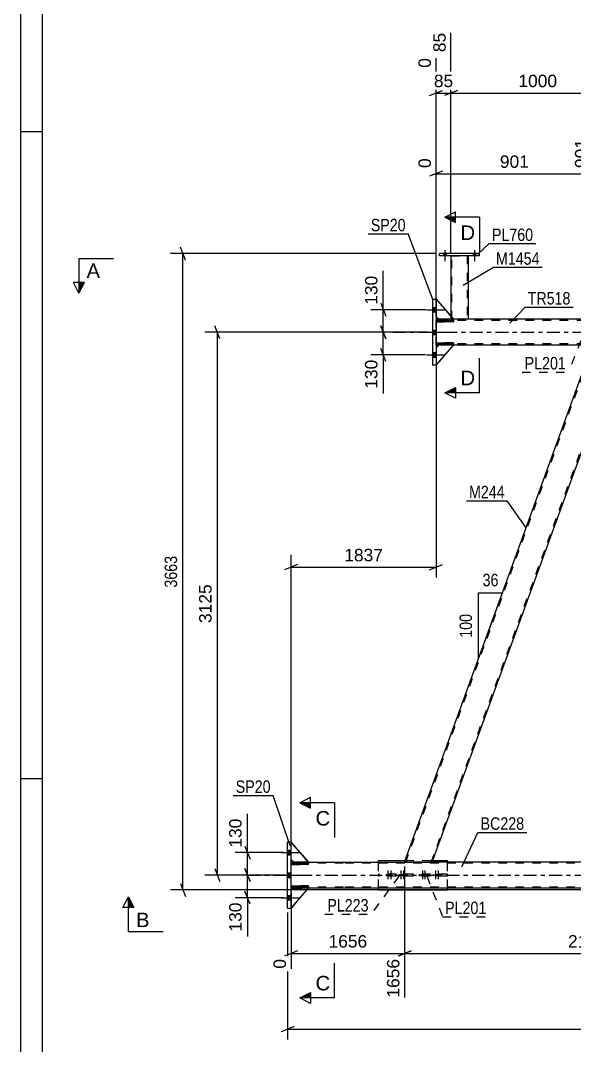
# Model space of a CAD drawing. Header units: millimetres. Extents: x -136 to 705, y -401 to 193.
# Drawn here: x -135.7 to -8.1, y -164.2 to 71.8 of the extents above; entities that cross this region are included whole.
import ezdxf

# ---------------------------------------------------------------- set-up
doc = ezdxf.new("R2010")
doc.units = ezdxf.units.MM
doc.linetypes.add('DXK_LINE_DOT2', pattern=[3.9198, 1.9599, -1.9599])
doc.linetypes.add('DXK_LINE_DOT3', pattern=[5.9187, 2.979, -0.9799, 0.9799, -0.9799])
doc.styles.add('Arial', font='ARIAL.TTF', dxfattribs={"height": 0.2})
doc.styles.add('Arial Narrow', font='ARIALN.TTF', dxfattribs={"height": 0.2})

# ---------------------------------------------------------------- blocks, each defined once
blk = doc.blocks.new('Unknown-318887035-1115')
at = {"color": 5, "linetype": 'Continuous'}
for p, q in [((-135.68, 193.19), (-135.68, -400.81)), ((-130.68, 188.19), (-130.68, -395.81)), ((-130.68, 46.19), (-135.68, 46.19)), ((-130.68, -102.81), (-135.68, -102.81))]:
    blk.add_line(p, q, dxfattribs=at)
blk = doc.blocks.new('Part-318887035-2942 - 2597')
at = {"color": 7, "linetype": 'DXK_LINE_DOT2'}
for p, q in [((-73.34, -121.4), (-73.34, -117.4)), ((-73.34, -117.4), (-69.34, -122)), ((-72.74, -122), (-73.34, -121.4)), ((-69.34, -122), (-72.74, -122))]:
    blk.add_line(p, q, dxfattribs=at)
blk = doc.blocks.new('Part-318887035-2601 - 2597')
at = {"color": 7, "linetype": 'DXK_LINE_DOT2'}
for p, q in [((-73.34, -128.6), (-72.74, -128)), ((-69.34, -128), (-73.34, -132.6)), ((-73.34, -132.6), (-73.34, -128.6)), ((-72.74, -128), (-69.34, -128))]:
    blk.add_line(p, q, dxfattribs=at)
blk = doc.blocks.new('Bolt-318887035-2683 - 2597')
at = {"linetype": 'Continuous'}
for points in [[(-38.21, 17.64), (-37.65, 17.64), (-37.65, 18.12), (-38.21, 18.12)], [(-38.21, 17.64), (-37.65, 17.64), (-37.65, 18.12), (-38.21, 18.12)], [(-31.41, 17.64), (-30.85, 17.64), (-30.85, 18.12), (-31.41, 18.12)], [(-31.41, 17.64), (-30.85, 17.64), (-30.85, 18.12), (-31.41, 18.12)]]:
    blk.add_hatch(color=1, dxfattribs=at).paths.add_polyline_path(points)
at = {"color": 1, "linetype": 'Continuous'}
for p, q in [((-37.93, 18.92), (-37.93, 16.4)), ((-37.93, 18.92), (-37.93, 16.4)), ((-31.13, 18.92), (-31.13, 16.4)), ((-31.13, 18.92), (-31.13, 16.4)), ((-38.21, 18.12), (-38.21, 17.64)), ((-38.21, 18.12), (-38.21, 17.64)), ((-37.65, 18.12), (-37.65, 17.64)), ((-37.65, 18.12), (-37.65, 17.64)), ((-31.41, 18.12), (-31.41, 17.64)), ((-31.41, 18.12), (-31.41, 17.64)), ((-30.85, 18.12), (-30.85, 17.64)), ((-30.85, 18.12), (-30.85, 17.64))]:
    blk.add_line(p, q, dxfattribs=at)
blk = doc.blocks.new('Part-318887035-2667 - 2597')
at = {"color": 2, "linetype": 'Continuous'}
for p, q in [((-40.74, 7.6), (-39.94, 7.6)), ((-40.74, 7.6), (-40.74, -7.6)), ((-39.94, 7.6), (-39.94, -7.6)), ((-39.94, -7.6), (-40.74, -7.6))]:
    blk.add_line(p, q, dxfattribs=at)
blk = doc.blocks.new('Part-318887035-2771 - 2597')
at = {"color": 2, "linetype": 'Continuous'}
for p, q in [((-39.94, 2.76), (-35.94, 2.76)), ((-39.94, 2.44), (-39.94, 2.76)), ((-35.94, 2.44), (-39.94, 2.44)), ((-35.94, 2.76), (-35.94, 2.44))]:
    blk.add_line(p, q, dxfattribs=at)
at = {"color": 7, "linetype": 'DXK_LINE_DOT2'}
blk.add_line((-39.34, 2.44), (-39.34, 2.76), dxfattribs=at)
blk = doc.blocks.new('Part-318887035-2772 - 2597')
at = {"color": 2, "linetype": 'Continuous'}
for p, q in [((-39.94, -2.76), (-39.94, -2.44)), ((-39.94, -2.44), (-35.94, -2.44)), ((-35.94, -2.76), (-39.94, -2.76)), ((-35.94, -2.44), (-35.94, -2.76))]:
    blk.add_line(p, q, dxfattribs=at)
at = {"color": 7, "linetype": 'DXK_LINE_DOT2'}
blk.add_line((-39.34, -2.76), (-39.34, -2.44), dxfattribs=at)
blk = doc.blocks.new('Part-318887035-2773 - 2597')
at = {"color": 7, "linetype": 'DXK_LINE_DOT2'}
for p, q in [((-35.94, 2.76), (-39.94, 2.76)), ((-39.94, 2.76), (-39.94, 2.44)), ((-39.94, 2.44), (-35.94, 2.44)), ((-39.34, 2.44), (-39.34, 2.76)), ((-35.94, 2.44), (-35.94, 2.76))]:
    blk.add_line(p, q, dxfattribs=at)
blk = doc.blocks.new('Part-318887035-2776 - 2597')
at = {"color": 2, "linetype": 'Continuous'}
for p, q in [((-72.74, -128), (-73.34, -128.6)), ((-73.34, -132.6), (-69.34, -128)), ((-69.34, -128), (-72.74, -128))]:
    blk.add_line(p, q, dxfattribs=at)
at = {"color": 7, "linetype": 'DXK_LINE_DOT2'}
blk.add_line((-73.34, -132.6), (-73.34, -128.6), dxfattribs=at)
blk = doc.blocks.new('Part-318887035-2778 - 2597')
at = {"color": 2, "linetype": 'Continuous'}
for p, q in [((-69.34, -122), (-73.34, -117.4)), ((-72.74, -122), (-73.34, -121.4)), ((-69.34, -122), (-72.74, -122))]:
    blk.add_line(p, q, dxfattribs=at)
at = {"color": 7, "linetype": 'DXK_LINE_DOT2'}
blk.add_line((-73.34, -121.4), (-73.34, -117.4), dxfattribs=at)
blk = doc.blocks.new('Part-318887035-2908 - 2597')
at = {"color": 7, "linetype": 'DXK_LINE_DOT2'}
for p, q in [((-35.94, -2.44), (-39.94, -2.44)), ((-39.94, -2.44), (-39.94, -2.76)), ((-39.94, -2.76), (-35.94, -2.76)), ((-39.34, -2.76), (-39.34, -2.44)), ((-35.94, -2.76), (-35.94, -2.44))]:
    blk.add_line(p, q, dxfattribs=at)
blk = doc.blocks.new('Bolt-318887035-2780 - 2597')
at = {"linetype": 'Continuous'}
for points in [[(-73.34, -120.32), (-73.34, -119.28), (-74.14, -119.28), (-74.14, -120.32)], [(-73.34, -120.32), (-73.34, -119.28), (-74.14, -119.28), (-74.14, -120.32)], [(-73.34, -120.32), (-73.34, -119.28), (-74.14, -119.28), (-74.14, -120.32)], [(-73.34, -125.52), (-73.34, -124.48), (-74.14, -124.48), (-74.14, -125.52)], [(-73.34, -125.52), (-73.34, -124.48), (-74.14, -124.48), (-74.14, -125.52)], [(-73.34, -130.72), (-73.34, -129.68), (-74.14, -129.68), (-74.14, -130.72)], [(-73.34, -130.72), (-73.34, -129.68), (-74.14, -129.68), (-74.14, -130.72)], [(-73.34, -130.72), (-73.34, -129.68), (-74.14, -129.68), (-74.14, -130.72)]]:
    blk.add_hatch(color=1, dxfattribs=at).paths.add_polyline_path(points)
at = {"color": 1, "linetype": 'Continuous'}
for p, q in [((-75.54, -119.8), (-71.34, -119.8)), ((-75.54, -119.8), (-71.34, -119.8)), ((-75.54, -119.8), (-71.34, -119.8)), ((-74.14, -119.28), (-73.34, -119.28)), ((-74.14, -119.28), (-73.34, -119.28)), ((-74.14, -119.28), (-73.34, -119.28)), ((-74.14, -120.32), (-73.34, -120.32)), ((-74.14, -120.32), (-73.34, -120.32)), ((-74.14, -120.32), (-73.34, -120.32)), ((-75.54, -125), (-71.34, -125)), ((-75.54, -125), (-71.34, -125)), ((-74.14, -124.48), (-73.34, -124.48)), ((-74.14, -124.48), (-73.34, -124.48)), ((-74.14, -125.52), (-73.34, -125.52)), ((-74.14, -125.52), (-73.34, -125.52)), ((-74.14, -129.68), (-73.34, -129.68)), ((-74.14, -129.68), (-73.34, -129.68)), ((-74.14, -129.68), (-73.34, -129.68)), ((-75.54, -130.2), (-71.34, -130.2)), ((-75.54, -130.2), (-71.34, -130.2)), ((-75.54, -130.2), (-71.34, -130.2)), ((-74.14, -130.72), (-73.34, -130.72)), ((-74.14, -130.72), (-73.34, -130.72)), ((-74.14, -130.72), (-73.34, -130.72))]:
    blk.add_line(p, q, dxfattribs=at)
blk = doc.blocks.new('Part-318887035-2848 - 2597')
at = {"color": 7, "linetype": 'DXK_LINE_DOT2'}
for p, q in [((-69.34, -122.24), (-73.34, -122.24)), ((-73.34, -122.24), (-73.34, -122.56)), ((-73.34, -122.56), (-69.34, -122.56)), ((-72.74, -122.56), (-72.74, -122.24)), ((-69.34, -122.56), (-69.34, -122.24))]:
    blk.add_line(p, q, dxfattribs=at)
blk = doc.blocks.new('Part-318887035-2849 - 2597')
at = {"color": 7, "linetype": 'DXK_LINE_DOT2'}
for p, q in [((-69.34, -127.44), (-73.34, -127.44)), ((-73.34, -127.44), (-73.34, -127.76)), ((-72.74, -127.76), (-72.74, -127.44)), ((-69.34, -127.76), (-69.34, -127.44)), ((-73.34, -127.76), (-69.34, -127.76))]:
    blk.add_line(p, q, dxfattribs=at)
blk = doc.blocks.new('Part-318887035-2850 - 2597')
at = {"color": 2, "linetype": 'Continuous'}
for p, q in [((-73.34, -122.56), (-73.34, -122.24)), ((-73.34, -122.24), (-69.34, -122.24)), ((-69.34, -122.56), (-73.34, -122.56)), ((-69.34, -122.48), (-69.34, -122.24)), ((-69.34, -122.56), (-69.34, -122.48))]:
    blk.add_line(p, q, dxfattribs=at)
at = {"color": 7, "linetype": 'DXK_LINE_DOT2'}
for p, q in [((-72.74, -122.56), (-72.74, -122.24)), ((-69.34, -122.48), (-69.34, -122.48))]:
    blk.add_line(p, q, dxfattribs=at)
blk = doc.blocks.new('Part-318887035-2851 - 2597')
at = {"color": 2, "linetype": 'Continuous'}
for p, q in [((-73.34, -127.76), (-73.34, -127.44)), ((-73.34, -127.44), (-69.34, -127.44)), ((-69.34, -127.52), (-69.34, -127.44)), ((-69.34, -127.76), (-73.34, -127.76)), ((-69.34, -127.76), (-69.34, -127.52))]:
    blk.add_line(p, q, dxfattribs=at)
at = {"color": 7, "linetype": 'DXK_LINE_DOT2'}
for p, q in [((-72.74, -127.76), (-72.74, -127.44)), ((-69.34, -127.52), (-69.34, -127.52))]:
    blk.add_line(p, q, dxfattribs=at)
blk = doc.blocks.new('Part-318887035-3216 - 2597')
at = {"color": 2, "linetype": 'Continuous'}
for p, q in [((-73.34, -122), (-72.74, -122)), ((-69.34, -122), (-61.34, -122)), ((-61.24, -122), (-47.2, -122)), ((37.93, -122), (-40.82, -122)), ((-73.34, -128), (-72.74, -128)), ((-61.34, -128), (-69.34, -128)), ((615.21, -128), (-61.24, -128))]:
    blk.add_line(p, q, dxfattribs=at)
at = {"color": 7, "linetype": 'DXK_LINE_DOT2'}
for p, q in [((-73.34, -128), (-73.34, -122)), ((-61.34, -122.24), (-73.34, -122.24)), ((-72.74, -122), (-69.34, -122)), ((619.21, -122.24), (-61.24, -122.24)), ((619.21, -122), (-47.2, -122)), ((-47.2, -122), (-40.82, -122)), ((-61.34, -127.76), (-73.34, -127.76)), ((-69.34, -128), (-72.74, -128)), ((619.21, -127.76), (-61.24, -127.76))]:
    blk.add_line(p, q, dxfattribs=at)
at = {"color": 7, "linetype": 'DXK_LINE_DOT3'}
for p, q in [((-83.34, -125), (-61.34, -125)), ((-61.24, -125), (629.21, -125))]:
    blk.add_line(p, q, dxfattribs=at)
blk = doc.blocks.new('Part-318887035-3002 - 2597')
at = {"color": 2, "linetype": 'Continuous'}
for p, q in [((-39.13, 17.64), (-39.13, 18.12)), ((-29.93, 18.12), (-39.13, 18.12)), ((-29.93, 17.64), (-39.13, 17.64)), ((-29.93, 17.64), (-29.93, 18.12))]:
    blk.add_line(p, q, dxfattribs=at)
blk = doc.blocks.new('Part-318887035-3007 - 2597')
at = {"color": 2, "linetype": 'Continuous'}
for p, q in [((-39.34, 3), (-39.94, 3)), ((629.41, 3), (-35.94, 3)), ((-39.34, -3), (-39.94, -3)), ((-3.89, -3), (-35.94, -3))]:
    blk.add_line(p, q, dxfattribs=at)
at = {"color": 7, "linetype": 'DXK_LINE_DOT2'}
for p, q in [((-39.94, -3), (-39.94, 3)), ((629.41, 2.68), (-39.94, 2.68)), ((-35.94, 3), (-39.34, 3)), ((629.41, -2.68), (-39.94, -2.68)), ((-35.94, -3), (-39.34, -3))]:
    blk.add_line(p, q, dxfattribs=at)
at = {"color": 7, "linetype": 'DXK_LINE_DOT3'}
blk.add_line((-49.94, 0), (629.41, 0), dxfattribs=at)
blk = doc.blocks.new('Bolt-318887035-3018 - 2597')
at = {"color": 1, "linetype": 'DXK_LINE_DOT2'}
for p, q in [((-51.41, -124.76), (-51.41, -125.24)), ((-51.05, -123.96), (-51.05, -126.96)), ((-50.76, -124.76), (-50.76, -125.24)), ((-50.69, -124.76), (-50.69, -125.24)), ((-50.4, -123.96), (-50.4, -126.96)), ((-50.04, -124.76), (-50.04, -125.24)), ((-48.43, -124.76), (-48.43, -125.24)), ((-48.07, -123.96), (-48.07, -126.96)), ((-47.78, -124.76), (-47.78, -125.24)), ((-47.71, -124.76), (-47.71, -125.24)), ((-47.42, -123.96), (-47.42, -126.96)), ((-47.06, -124.76), (-47.06, -125.24))]:
    blk.add_line(p, q, dxfattribs=at)
blk = doc.blocks.new('Bolt-318887035-3019 - 2597')
at = {"color": 1, "linetype": 'DXK_LINE_DOT2'}
for p, q in [((-43.47, -124.76), (-43.47, -125.24)), ((-43.11, -123.96), (-43.11, -126.96)), ((-42.86, -124.76), (-42.86, -125.24)), ((-42.75, -124.76), (-42.75, -125.24)), ((-42.5, -123.96), (-42.5, -126.96)), ((-42.14, -124.76), (-42.14, -125.24)), ((-40.45, -124.76), (-40.45, -125.24)), ((-40.09, -123.96), (-40.09, -126.96)), ((-39.85, -124.76), (-39.85, -125.24)), ((-39.73, -124.76), (-39.73, -125.24)), ((-39.49, -123.96), (-39.49, -126.96)), ((-39.13, -124.76), (-39.13, -125.24))]:
    blk.add_line(p, q, dxfattribs=at)
blk = doc.blocks.new('Part-318887035-3050 - 2597')
at = {"color": 2, "linetype": 'Continuous'}
for p, q in [((-36.53, 17.64), (-36.53, 3.67)), ((-32.53, 17.64), (-32.53, 3))]:
    blk.add_line(p, q, dxfattribs=at)
at = {"color": 7, "linetype": 'DXK_LINE_DOT2'}
for p, q in [((-36.53, 17.64), (-32.53, 17.64)), ((-36.29, 3), (-36.29, 17.64)), ((-32.77, 17.64), (-32.77, 3)), ((-36.53, 3.67), (-36.53, 3)), ((-32.53, 3), (-36.53, 3))]:
    blk.add_line(p, q, dxfattribs=at)
blk = doc.blocks.new('Part-318887035-3085 - 2597')
at = {"color": 2, "linetype": 'Continuous'}
for p, q in [((-47.2, -122), (-3.89, -3)), ((-40.82, -122), (2.49, -3)), ((-3.89, -3), (2.49, -3)), ((-46.69, -122), (-47.2, -122)), ((-46.69, -122), (-40.82, -122))]:
    blk.add_line(p, q, dxfattribs=at)
at = {"color": 7, "linetype": 'DXK_LINE_DOT2'}
for p, q in [((-46.95, -122), (-3.64, -3)), ((-41.07, -122), (2.24, -3)), ((-47.2, -122), (-47.17, -122)), ((-47.17, -122), (-47.05, -122))]:
    blk.add_line(p, q, dxfattribs=at)
blk = doc.blocks.new('Part-318887035-3100 - 2597')
at = {"color": 2, "linetype": 'Continuous'}
for p, q in [((-74.14, -132.6), (-74.14, -117.4)), ((-73.34, -117.4), (-74.14, -117.4)), ((-73.34, -132.6), (-73.34, -117.4)), ((-74.14, -132.6), (-73.34, -132.6))]:
    blk.add_line(p, q, dxfattribs=at)
blk = doc.blocks.new('Part-318887035-3101 - 2597')
at = {"color": 7, "linetype": 'DXK_LINE_DOT2'}
for p, q in [((-39.94, 3.6), (-39.94, 7.6)), ((-39.94, 7.6), (-35.94, 3)), ((-39.34, 3), (-39.94, 3.6)), ((-35.94, 3), (-39.34, 3))]:
    blk.add_line(p, q, dxfattribs=at)
blk = doc.blocks.new('Part-318887035-3120 - 2597')
at = {"color": 2, "linetype": 'Continuous'}
for p, q in [((-39.94, 7.6), (-35.94, 3)), ((-39.34, 3), (-39.94, 3.6)), ((-35.94, 3), (-39.34, 3))]:
    blk.add_line(p, q, dxfattribs=at)
at = {"color": 7, "linetype": 'DXK_LINE_DOT2'}
blk.add_line((-39.94, 3.6), (-39.94, 7.6), dxfattribs=at)
blk = doc.blocks.new('Part-318887035-3121 - 2597')
at = {"color": 7, "linetype": 'DXK_LINE_DOT2'}
for p, q in [((-39.34, -3), (-39.94, -3.6)), ((-39.94, -7.6), (-35.94, -3)), ((-39.94, -3.6), (-39.94, -7.6)), ((-35.94, -3), (-39.34, -3))]:
    blk.add_line(p, q, dxfattribs=at)
blk = doc.blocks.new('Part-318887035-3122 - 2597')
at = {"color": 2, "linetype": 'Continuous'}
for p, q in [((-39.34, -3), (-39.94, -3.6)), ((-39.94, -7.6), (-35.94, -3)), ((-35.94, -3), (-39.34, -3))]:
    blk.add_line(p, q, dxfattribs=at)
at = {"color": 7, "linetype": 'DXK_LINE_DOT2'}
blk.add_line((-39.94, -3.6), (-39.94, -7.6), dxfattribs=at)
blk = doc.blocks.new('Part-318887035-3176 - 2597')
at = {"color": 7, "linetype": 'DXK_LINE_DOT2'}
for p, q in [((-37.32, -124.76), (-53.24, -124.76)), ((-53.24, -124.76), (-53.24, -125.24)), ((-46.78, -124.76), (-46.78, -125.24)), ((-43.73, -125.24), (-43.73, -124.76)), ((-37.32, -124.76), (-37.32, -125.24)), ((-37.32, -125.24), (-53.24, -125.24))]:
    blk.add_line(p, q, dxfattribs=at)
blk = doc.blocks.new('Part-318887035-3181 - 2597')
at = {"color": 2, "linetype": 'Continuous'}
for p, q in [((-53.24, -121.6), (-47.06, -121.6)), ((-53.24, -122), (-53.24, -121.6)), ((-40.67, -121.6), (-37.32, -121.6)), ((-37.32, -122), (-37.32, -121.6)), ((-53.24, -128.4), (-53.24, -128)), ((-53.24, -128.4), (-37.32, -128.4)), ((-37.32, -128.4), (-37.32, -128))]:
    blk.add_line(p, q, dxfattribs=at)
at = {"color": 7, "linetype": 'DXK_LINE_DOT2'}
for p, q in [((-53.24, -128), (-53.24, -122)), ((-47.06, -121.6), (-40.67, -121.6)), ((-37.32, -128), (-37.32, -122))]:
    blk.add_line(p, q, dxfattribs=at)
blk = doc.blocks.new('Bolt-318887035-3217 - 2597')
at = {"linetype": 'Continuous'}
for points in [[(-39.94, 4.68), (-39.94, 5.72), (-40.74, 5.72), (-40.74, 4.68)], [(-39.94, 4.68), (-39.94, 5.72), (-40.74, 5.72), (-40.74, 4.68)], [(-39.94, 4.68), (-39.94, 5.72), (-40.74, 5.72), (-40.74, 4.68)], [(-39.94, -0.52), (-39.94, 0.52), (-40.74, 0.52), (-40.74, -0.52)], [(-39.94, -0.52), (-39.94, 0.52), (-40.74, 0.52), (-40.74, -0.52)], [(-39.94, -5.72), (-39.94, -4.68), (-40.74, -4.68), (-40.74, -5.72)], [(-39.94, -5.72), (-39.94, -4.68), (-40.74, -4.68), (-40.74, -5.72)], [(-39.94, -5.72), (-39.94, -4.68), (-40.74, -4.68), (-40.74, -5.72)]]:
    blk.add_hatch(color=1, dxfattribs=at).paths.add_polyline_path(points)
at = {"color": 1, "linetype": 'Continuous'}
for p, q in [((-42.14, 5.2), (-37.94, 5.2)), ((-42.14, 5.2), (-37.94, 5.2)), ((-42.14, 5.2), (-37.94, 5.2)), ((-40.74, 5.72), (-39.94, 5.72)), ((-40.74, 5.72), (-39.94, 5.72)), ((-40.74, 5.72), (-39.94, 5.72)), ((-40.74, 4.68), (-39.94, 4.68)), ((-40.74, 4.68), (-39.94, 4.68)), ((-40.74, 4.68), (-39.94, 4.68)), ((-42.14, 0), (-37.94, 0)), ((-42.14, 0), (-37.94, 0)), ((-40.74, 0.52), (-39.94, 0.52)), ((-40.74, 0.52), (-39.94, 0.52)), ((-40.74, -0.52), (-39.94, -0.52)), ((-40.74, -0.52), (-39.94, -0.52)), ((-40.74, -4.68), (-39.94, -4.68)), ((-40.74, -4.68), (-39.94, -4.68)), ((-40.74, -4.68), (-39.94, -4.68)), ((-42.14, -5.2), (-37.94, -5.2)), ((-42.14, -5.2), (-37.94, -5.2)), ((-42.14, -5.2), (-37.94, -5.2)), ((-40.74, -5.72), (-39.94, -5.72)), ((-40.74, -5.72), (-39.94, -5.72)), ((-40.74, -5.72), (-39.94, -5.72))]:
    blk.add_line(p, q, dxfattribs=at)
blk = doc.blocks.new('StraightDimension-318887035-3860 - 2597')
at = {"color": 7, "linetype": 'Continuous'}
for p, q in [((-97.66, 16.62), (-98.86, 19.62)), ((-40.13, 18.12), (-101.11, 18.12)), ((-98.26, -128.4), (-98.26, 18.12)), ((-98.86, -126.9), (-97.66, -129.9)), ((27.72, -128.4), (-101.11, -128.4))]:
    blk.add_line(p, q, dxfattribs=at)
at = {"color": 0}
blk.add_wipeout([(-99.01, -50.88), (-103.21, -50.88), (-103.21, -59.4), (-99.01, -59.4)], dxfattribs=at)
at = {"color": 3, "style": 'Arial Narrow'}
blk.add_text('3663', height=2.863, rotation=90.0002, dxfattribs=at).set_placement((-99.61, -58.8))
blk = doc.blocks.new('StraightDimension-318887035-3455 - 2597')
at = {"color": 7, "linetype": 'Continuous'}
for p, q in [((-3.89, -2), (-3.89, 44.49)), ((-39.94, 3.99), (-39.94, 40.05)), ((-38.44, 37.12), (-41.44, 35.92)), ((-39.94, 36.52), (-3.89, 36.52)), ((-5.39, 35.92), (-2.39, 37.12))]:
    blk.add_line(p, q, dxfattribs=at)
at = {"color": 0, "linetype": 'Continuous'}
for points in [[(-4.49, 45.09), (-8.69, 45.09), (-8.69, 37.22), (-4.49, 37.22)], [(-40.54, 40.65), (-44.74, 40.65), (-44.74, 37.22), (-40.54, 37.22)]]:
    blk.add_wipeout(points, dxfattribs=at)
at = {"color": 0}
blk.add_wipeout([(-17.98, 37.27), (-17.98, 41.47), (-25.85, 41.47), (-25.85, 37.27)], dxfattribs=at)
at = {"color": 3, "linetype": 'Continuous', "style": 'Arial'}
for s, height, p in [('901', 2.865, (-5.09, 37.82)), ('0', 2.87, (-41.14, 37.82))]:
    blk.add_text(s, height=height, rotation=90.0002, dxfattribs=at).set_placement(p)
at = {"color": 3, "style": 'Arial'}
blk.add_text('901', height=2.865, dxfattribs=at).set_placement((-25.25, 37.87))
blk = doc.blocks.new('StraightDimension-318887035-3827 - 2597')
at = {"color": 7, "linetype": 'Continuous'}
for p, q in [((-74.14, -133.6), (-74.14, -162.89)), ((-72.64, -159.89), (-75.64, -161.09)), ((-74.14, -160.49), (662.14, -160.49))]:
    blk.add_line(p, q, dxfattribs=at)
blk = doc.blocks.new('StraightDimension-318887035-3316 - 2597')
at = {"color": 7, "linetype": 'Continuous'}
for p, q in [((-42.34, 5.2), (-54.96, 5.2)), ((-52.71, 6.7), (-51.51, 3.7)), ((-52.11, 0), (-52.11, 5.2)), ((-51.51, -1.5), (-52.71, 1.5)), ((-41.74, 0), (-54.96, 0))]:
    blk.add_line(p, q, dxfattribs=at)
at = {"color": 0}
blk.add_wipeout([(-52.86, 13.6), (-57.06, 13.6), (-57.06, 5.72), (-52.86, 5.72)], dxfattribs=at)
at = {"color": 7, "linetype": 'Continuous'}
blk.add_line((-52.11, 5.2), (-52.11, 14.12), dxfattribs=at)
blk.add_line((-52.11, 5.2), (-52.11, 14.12), dxfattribs=at)
at = {"color": 3, "style": 'Arial'}
blk.add_text('130', height=2.865, rotation=90.0002, dxfattribs=at).set_placement((-53.46, 6.33))
blk = doc.blocks.new('StraightDimension-318887035-4073 - 2597')
at = {"color": 7, "linetype": 'Continuous'}
for p, q in [((-36.53, 18.24), (-36.53, 68.95)), ((3.47, 17.62), (3.47, 65.3)), ((-35.03, 55.7), (-38.03, 54.5)), ((-36.53, 55.1), (3.47, 55.1)), ((1.97, 54.5), (4.97, 55.7))]:
    blk.add_line(p, q, dxfattribs=at)
at = {"color": 0, "linetype": 'Continuous'}
blk.add_wipeout([(2.87, 65.9), (-1.33, 65.9), (-1.33, 55.8), (2.87, 55.8)], dxfattribs=at)
at = {"color": 0}
blk.add_wipeout([(-11.48, 55.85), (-11.48, 60.05), (-21.58, 60.05), (-21.58, 55.85)], dxfattribs=at)
at = {"color": 3, "linetype": 'Continuous', "style": 'Arial'}
blk.add_text('1085', height=2.865, rotation=90.0002, dxfattribs=at).set_placement((2.27, 56.4))
at = {"color": 3, "style": 'Arial'}
blk.add_text('1000', height=2.865, dxfattribs=at).set_placement((-20.98, 56.45))
blk = doc.blocks.new('StraightDimension-318887035-4104 - 2597')
at = {"color": 7, "linetype": 'Continuous'}
for p, q in [((-47.2, -123), (-47.2, -153.22)), ((36.98, -123), (36.98, -153.22)), ((-45.7, -142.43), (-48.7, -143.63)), ((-47.2, -143.03), (36.98, -143.03)), ((35.48, -143.63), (38.48, -142.43))]:
    blk.add_line(p, q, dxfattribs=at)
at = {"color": 0}
blk.add_wipeout([(-0.06, -142.28), (-0.06, -138.08), (-10.16, -138.08), (-10.16, -142.28)], dxfattribs=at)
at = {"color": 0, "linetype": 'Continuous'}
blk.add_wipeout([(36.38, -143.73), (32.18, -143.73), (32.18, -153.82), (36.38, -153.82)], dxfattribs=at)
at = {"color": 3, "style": 'Arial'}
blk.add_text('2105', height=2.865, dxfattribs=at).set_placement((-9.56, -141.68))
at = {"color": 3, "linetype": 'Continuous', "style": 'Arial'}
blk.add_text('3761', height=2.865, rotation=90.0002, dxfattribs=at).set_placement((35.78, -153.22))
blk = doc.blocks.new('StraightDimension-318887035-4429 - 2597')
at = {"color": 7, "linetype": 'Continuous'}
for p, q in [((-74.74, -125), (-86.25, -125)), ((-84, -123.5), (-82.8, -126.5)), ((-83.4, -130.2), (-83.4, -125)), ((-82.8, -131.7), (-84, -128.7)), ((-75.14, -130.2), (-86.25, -130.2))]:
    blk.add_line(p, q, dxfattribs=at)
at = {"color": 0}
blk.add_wipeout([(-84.15, -130.73), (-88.35, -130.73), (-88.35, -138.6), (-84.15, -138.6)], dxfattribs=at)
at = {"color": 7, "linetype": 'Continuous'}
blk.add_line((-83.4, -130.2), (-83.4, -139.12), dxfattribs=at)
blk.add_line((-83.4, -130.2), (-83.4, -139.12), dxfattribs=at)
at = {"color": 3, "style": 'Arial'}
blk.add_text('130', height=2.865, rotation=90.0002, dxfattribs=at).set_placement((-84.75, -138))
blk = doc.blocks.new('StraightDimension-318887035-4094 - 2597')
at = {"color": 7, "linetype": 'Continuous'}
for p, q in [((-47.2, -123), (-47.2, -153.22)), ((-73.34, -129), (-73.34, -146.55)), ((-71.84, -142.43), (-74.84, -143.63)), ((-73.34, -143.03), (-47.2, -143.03)), ((-48.7, -143.63), (-45.7, -142.43))]:
    blk.add_line(p, q, dxfattribs=at)
at = {"color": 0}
blk.add_wipeout([(-55.22, -142.28), (-55.22, -138.08), (-65.32, -138.08), (-65.32, -142.28)], dxfattribs=at)
at = {"color": 0, "linetype": 'Continuous'}
for points in [[(-73.94, -143.73), (-78.14, -143.73), (-78.14, -147.15), (-73.94, -147.15)], [(-47.8, -143.73), (-52, -143.73), (-52, -153.82), (-47.8, -153.82)]]:
    blk.add_wipeout(points, dxfattribs=at)
at = {"color": 3, "style": 'Arial'}
blk.add_text('1656', height=2.865, dxfattribs=at).set_placement((-64.72, -141.68))
at = {"color": 3, "linetype": 'Continuous', "style": 'Arial'}
for s, height, p in [('0', 2.87, (-74.54, -146.55)), ('1656', 2.865, (-48.4, -153.22))]:
    blk.add_text(s, height=height, rotation=90.0002, dxfattribs=at).set_placement(p)
blk = doc.blocks.new('StraightDimension-318887035-3308 - 2597')
at = {"color": 7, "linetype": 'Continuous'}
for p, q in [((-52.71, 1.5), (-51.51, -1.5)), ((-41.74, 0), (-54.96, 0)), ((-52.11, -5.2), (-52.11, 0)), ((-51.51, -6.7), (-52.71, -3.7)), ((-42.36, -5.2), (-54.96, -5.2))]:
    blk.add_line(p, q, dxfattribs=at)
at = {"color": 0}
blk.add_wipeout([(-52.86, -5.73), (-57.06, -5.73), (-57.06, -13.6), (-52.86, -13.6)], dxfattribs=at)
at = {"color": 7, "linetype": 'Continuous'}
blk.add_line((-52.11, -5.2), (-52.11, -14.12), dxfattribs=at)
blk.add_line((-52.11, -5.2), (-52.11, -14.12), dxfattribs=at)
at = {"color": 3, "style": 'Arial'}
blk.add_text('130', height=2.865, rotation=90.0002, dxfattribs=at).set_placement((-53.46, -13))
blk = doc.blocks.new('StraightDimension-318887035-3325 - 2597')
at = {"color": 7, "linetype": 'Continuous'}
for p, q in [((-39.94, -4), (-39.94, -56.49)), ((-73.34, -121), (-73.34, -51.24)), ((-71.84, -53.49), (-74.84, -54.69)), ((-73.34, -54.09), (-39.94, -54.09)), ((-41.44, -54.69), (-38.44, -53.49))]:
    blk.add_line(p, q, dxfattribs=at)
at = {"color": 0}
blk.add_wipeout([(-51.59, -53.34), (-51.59, -49.14), (-61.69, -49.14), (-61.69, -53.34)], dxfattribs=at)
at = {"color": 3, "style": 'Arial'}
blk.add_text('1837', height=2.865, dxfattribs=at).set_placement((-61.09, -52.74))
blk = doc.blocks.new('StraightDimension-318887035-3881 - 2597')
at = {"color": 7, "linetype": 'Continuous'}
for p, q in [((-89.73, -1.5), (-90.93, 1.5)), ((-41.74, 0), (-93.18, 0)), ((-90.33, -125), (-90.33, 0)), ((-75.14, -125), (-93.18, -125)), ((-90.93, -123.5), (-89.73, -126.5))]:
    blk.add_line(p, q, dxfattribs=at)
at = {"color": 0}
blk.add_wipeout([(-91.08, -57.45), (-95.28, -57.45), (-95.28, -67.55), (-91.08, -67.55)], dxfattribs=at)
at = {"color": 3, "style": 'Arial'}
blk.add_text('3125', height=2.865, rotation=90.0002, dxfattribs=at).set_placement((-91.68, -66.95))
blk = doc.blocks.new('StraightDimension-318887035-4083 - 2597')
at = {"color": 7, "linetype": 'Continuous'}
for p, q in [((-36.53, 18.24), (-36.53, 68.95)), ((-39.94, 4), (-39.94, 63.13)), ((-41.44, 54.5), (-38.44, 55.7)), ((-39.94, 55.1), (-36.53, 55.1)), ((-35.03, 55.7), (-38.03, 54.5))]:
    blk.add_line(p, q, dxfattribs=at)
at = {"color": 0, "linetype": 'Continuous'}
blk.add_wipeout([(-37.13, 69.55), (-41.33, 69.55), (-41.33, 63.9), (-37.13, 63.9)], dxfattribs=at)
at = {"color": 0}
blk.add_wipeout([(-35.41, 55.85), (-35.41, 60.05), (-41.06, 60.05), (-41.06, 55.85)], dxfattribs=at)
at = {"color": 0, "linetype": 'Continuous'}
blk.add_wipeout([(-40.54, 63.73), (-44.74, 63.73), (-44.74, 60.3), (-40.54, 60.3)], dxfattribs=at)
at = {"color": 3, "linetype": 'Continuous', "style": 'Arial'}
for s, height, p in [('85', 2.865, (-37.73, 64.5)), ('0', 2.87, (-41.14, 60.9))]:
    blk.add_text(s, height=height, rotation=90.0002, dxfattribs=at).set_placement(p)
at = {"color": 3, "style": 'Arial'}
blk.add_text('85', height=2.865, dxfattribs=at).set_placement((-40.46, 56.45))
blk = doc.blocks.new('AngleDimension-318887035-8903 - 2597')
at = {"color": 7, "linetype": 'Continuous'}
for p, q in [((-30.18, -59.99), (-24.63, -59.99)), ((-30.18, -75.21), (-24.63, -59.99)), ((-30.18, -75.21), (-30.18, -59.99)), ((-28.51, -70.63), (-24.63, -59.99))]:
    blk.add_line(p, q, dxfattribs=at)
at = {"color": 0}
for points in [[(-24.98, -59.09), (-24.98, -54.89), (-29.83, -54.89), (-29.83, -59.09)], [(-31.08, -64.26), (-35.28, -64.26), (-35.28, -70.94), (-31.08, -70.94)]]:
    blk.add_wipeout(points, dxfattribs=at)
at = {"color": 3, "style": 'Arial Narrow'}
blk.add_text('36', height=2.863, dxfattribs=at).set_placement((-29.23, -58.49))
blk.add_text('100', height=2.863, rotation=90.0002, dxfattribs=at).set_placement((-31.68, -70.34))
blk = doc.blocks.new('StraightDimension-318887035-4439 - 2597')
at = {"color": 7, "linetype": 'Continuous'}
for p, q in [((-75.14, -119.8), (-86.25, -119.8)), ((-84, -118.3), (-82.8, -121.3)), ((-83.4, -125), (-83.4, -119.8)), ((-74.74, -125), (-86.25, -125)), ((-82.8, -126.5), (-84, -123.5))]:
    blk.add_line(p, q, dxfattribs=at)
at = {"color": 0}
blk.add_wipeout([(-84.15, -111.4), (-88.35, -111.4), (-88.35, -119.28), (-84.15, -119.28)], dxfattribs=at)
at = {"color": 7, "linetype": 'Continuous'}
blk.add_line((-83.4, -119.8), (-83.4, -110.88), dxfattribs=at)
blk.add_line((-83.4, -119.8), (-83.4, -110.88), dxfattribs=at)
at = {"color": 3, "style": 'Arial'}
blk.add_text('130', height=2.865, rotation=90.0002, dxfattribs=at).set_placement((-84.75, -118.68))
blk = doc.blocks.new('Mark-318887035-2663 - 2597')
at = {"color": 0}
blk.add_wipeout([(-46.95, 23.26), (-46.95, 26.26), (-54.99, 26.26), (-54.99, 23.26)], dxfattribs=at)
blk.add_wipeout([(-46.95, 23.26), (-46.95, 26.26), (-54.99, 26.26), (-54.99, 23.26)], dxfattribs=at)
at = {"color": 30, "linetype": 'Continuous'}
for p in [(-55.59, 22.66), (-40.66, 7.58)]:
    blk.add_line(p, (-46.35, 22.66), dxfattribs=at)
at = {"color": 3, "style": 'Arial Narrow'}
blk.add_text('SP20', height=2.863, dxfattribs=at).set_placement((-54.99, 23.26))
blk = doc.blocks.new('Mark-318887035-2696 - 2597')
at = {"color": 0}
blk.add_wipeout([(-10.03, -8.55), (-10.03, -5.55), (-19.54, -5.55), (-19.54, -8.55)], dxfattribs=at)
blk.add_wipeout([(-10.03, -8.55), (-10.03, -5.55), (-19.54, -5.55), (-19.54, -8.55)], dxfattribs=at)
at = {"color": 30, "linetype": 'DXK_LINE_DOT2'}
for p in [(-6.6, -1.92), (-20.14, -9.15)]:
    blk.add_line(p, (-9.43, -9.15), dxfattribs=at)
at = {"color": 3, "style": 'Arial Narrow'}
blk.add_text('PL201', height=2.863, dxfattribs=at).set_placement((-19.54, -8.55))
blk = doc.blocks.new('Mark-318887035-3212 - 2597')
at = {"color": 0}
blk.add_wipeout([(-19.64, -114.56), (-19.64, -111.56), (-29.69, -111.56), (-29.69, -114.56)], dxfattribs=at)
blk.add_wipeout([(-19.64, -114.56), (-19.64, -111.56), (-29.69, -111.56), (-29.69, -114.56)], dxfattribs=at)
at = {"color": 30, "linetype": 'Continuous'}
for p, q in [((-34.01, -123.08), (-30.29, -115.16)), ((-30.29, -115.16), (-19.04, -115.16))]:
    blk.add_line(p, q, dxfattribs=at)
at = {"color": 3, "style": 'Arial Narrow'}
blk.add_text('BC228', height=2.863, dxfattribs=at).set_placement((-29.69, -114.56))
blk = doc.blocks.new('Mark-318887035-2998 - 2597')
at = {"color": 0}
blk.add_wipeout([(-17.57, 21.03), (-17.57, 24.03), (-27.08, 24.03), (-27.08, 21.03)], dxfattribs=at)
blk.add_wipeout([(-17.57, 21.03), (-17.57, 24.03), (-27.08, 24.03), (-27.08, 21.03)], dxfattribs=at)
at = {"color": 30, "linetype": 'Continuous'}
for p, q in [((-30.37, 17.93), (-27.68, 20.43)), ((-27.68, 20.43), (-16.97, 20.43))]:
    blk.add_line(p, q, dxfattribs=at)
at = {"color": 3, "style": 'Arial Narrow'}
blk.add_text('PL760', height=2.863, dxfattribs=at).set_placement((-27.08, 21.03))
blk = doc.blocks.new('Mark-318887035-3003 - 2597')
at = {"color": 0}
blk.add_wipeout([(-8.97, 6.39), (-8.97, 9.39), (-18.84, 9.39), (-18.84, 6.39)], dxfattribs=at)
blk.add_wipeout([(-8.97, 6.39), (-8.97, 9.39), (-18.84, 9.39), (-18.84, 6.39)], dxfattribs=at)
at = {"color": 30, "linetype": 'Continuous'}
for p, q in [((-22.96, 2.12), (-19.44, 5.79)), ((-19.44, 5.79), (-8.37, 5.79))]:
    blk.add_line(p, q, dxfattribs=at)
at = {"color": 3, "style": 'Arial Narrow'}
blk.add_text('TR518', height=2.863, dxfattribs=at).set_placement((-18.84, 6.39))
blk = doc.blocks.new('Mark-318887035-3046 - 2597')
at = {"color": 0}
blk.add_wipeout([(-16.09, 15.56), (-16.09, 18.56), (-26.15, 18.56), (-26.15, 15.56)], dxfattribs=at)
blk.add_wipeout([(-16.09, 15.56), (-16.09, 18.56), (-26.15, 18.56), (-26.15, 15.56)], dxfattribs=at)
at = {"color": 30, "linetype": 'Continuous'}
for p, q in [((-33.68, 10.83), (-26.75, 14.96)), ((-26.75, 14.96), (-15.49, 14.96))]:
    blk.add_line(p, q, dxfattribs=at)
at = {"color": 3, "style": 'Arial Narrow'}
blk.add_text('M1454', height=2.863, dxfattribs=at).set_placement((-26.15, 15.56))
blk = doc.blocks.new('Mark-318887035-3177 - 2597')
at = {"color": 0}
blk.add_wipeout([(-28.36, -133.98), (-28.36, -130.98), (-37.86, -130.98), (-37.86, -133.98)], dxfattribs=at)
blk.add_wipeout([(-28.36, -133.98), (-28.36, -130.98), (-37.86, -130.98), (-37.86, -133.98)], dxfattribs=at)
at = {"color": 30, "linetype": 'DXK_LINE_DOT2'}
for p, q in [((-42.07, -125.2), (-38.46, -134.58)), ((-38.46, -134.58), (-27.76, -134.58))]:
    blk.add_line(p, q, dxfattribs=at)
at = {"color": 3, "style": 'Arial Narrow'}
blk.add_text('PL201', height=2.863, dxfattribs=at).set_placement((-37.86, -133.98))
blk = doc.blocks.new('Mark-318887035-3081 - 2597')
at = {"color": 0}
blk.add_wipeout([(-24.14, -38.21), (-24.14, -35.21), (-32.36, -35.21), (-32.36, -38.21)], dxfattribs=at)
blk.add_wipeout([(-24.14, -38.21), (-24.14, -35.21), (-32.36, -35.21), (-32.36, -38.21)], dxfattribs=at)
at = {"color": 30, "linetype": 'Continuous'}
for p in [(-32.96, -38.81), (-19.2, -45.05)]:
    blk.add_line(p, (-23.54, -38.81), dxfattribs=at)
at = {"color": 3, "style": 'Arial Narrow'}
blk.add_text('M244', height=2.863, dxfattribs=at).set_placement((-32.36, -38.21))
blk = doc.blocks.new('Mark-318887035-3096 - 2597')
at = {"color": 0}
blk.add_wipeout([(-78.06, -106.06), (-78.06, -103.06), (-86.1, -103.06), (-86.1, -106.06)], dxfattribs=at)
blk.add_wipeout([(-78.06, -106.06), (-78.06, -103.06), (-86.1, -103.06), (-86.1, -106.06)], dxfattribs=at)
at = {"color": 30, "linetype": 'Continuous'}
for p in [(-86.7, -106.66), (-73.59, -118.23)]:
    blk.add_line(p, (-77.46, -106.66), dxfattribs=at)
at = {"color": 3, "style": 'Arial Narrow'}
blk.add_text('SP20', height=2.863, dxfattribs=at).set_placement((-86.1, -106.06))
blk = doc.blocks.new('Mark-318887035-3172 - 2597')
at = {"color": 0}
blk.add_wipeout([(-55.48, -133.39), (-55.48, -130.39), (-64.99, -130.39), (-64.99, -133.39)], dxfattribs=at)
blk.add_wipeout([(-55.48, -133.39), (-55.48, -130.39), (-64.99, -130.39), (-64.99, -133.39)], dxfattribs=at)
at = {"color": 30, "linetype": 'DXK_LINE_DOT2'}
for p in [(-48.49, -125.24), (-65.59, -133.99)]:
    blk.add_line(p, (-54.88, -133.99), dxfattribs=at)
at = {"color": 3, "style": 'Arial Narrow'}
blk.add_text('PL223', height=2.863, dxfattribs=at).set_placement((-64.99, -133.39))
blk = doc.blocks.new('SectionMark-318887035-4613 - 2597')
at = {"color": 6, "linetype": 'Continuous'}
for p, q in [((-37.95, 26.51), (-35.45, 27.76)), ((-29.95, 26.51), (-37.95, 26.51)), ((-29.95, -13.94), (-37.95, -13.94)), ((-35.45, -15.19), (-37.95, -13.94))]:
    blk.add_line(p, q, dxfattribs=at)
at = {"color": 0, "linetype": 'Continuous'}
for points in [[(-30.95, 21.26), (-30.95, 24.76), (-34.32, 24.76), (-34.32, 21.26)], [(-30.95, -12.19), (-30.95, -8.69), (-34.32, -8.69), (-34.32, -12.19)]]:
    blk.add_wipeout(points, dxfattribs=at)
at = {"linetype": 'Continuous'}
for points in [[(-35.45, 26.51), (-35.45, 25.26), (-37.95, 26.51)], [(-35.45, -12.69), (-35.45, -13.94), (-37.95, -13.94)]]:
    blk.add_hatch(color=6, dxfattribs=at).paths.add_polyline_path(points)
at = {"color": 6, "linetype": 'Continuous'}
for p, q in [((-37.95, 26.51), (-35.45, 25.26)), ((-35.45, 25.26), (-35.45, 27.76)), ((-29.95, 26.51), (-29.95, 18.51)), ((-29.95, -13.94), (-29.95, -5.94)), ((-37.95, -13.94), (-35.45, -12.69)), ((-35.45, -12.69), (-35.45, -15.19))]:
    blk.add_line(p, q, dxfattribs=at)
at = {"color": 3, "linetype": 'Continuous', "style": 'Arial'}
for p in [(-34.32, 21.26), (-34.32, -12.19)]:
    blk.add_text('D', height=3.34, dxfattribs=at).set_placement(p)
blk = doc.blocks.new('SectionMark-318887035-4615 - 2597')
at = {"color": 6, "linetype": 'Continuous'}
for p, q in [((-71.34, -108.34), (-68.84, -107.09)), ((-63.34, -108.34), (-71.34, -108.34)), ((-63.34, -153.3), (-71.34, -153.3)), ((-68.84, -154.55), (-71.34, -153.3))]:
    blk.add_line(p, q, dxfattribs=at)
at = {"color": 0, "linetype": 'Continuous'}
for points in [[(-64.34, -113.59), (-64.34, -110.09), (-67.71, -110.09), (-67.71, -113.59)], [(-64.34, -151.55), (-64.34, -148.05), (-67.71, -148.05), (-67.71, -151.55)]]:
    blk.add_wipeout(points, dxfattribs=at)
at = {"linetype": 'Continuous'}
for points in [[(-68.84, -108.34), (-68.84, -109.59), (-71.34, -108.34)], [(-68.84, -152.05), (-68.84, -153.3), (-71.34, -153.3)]]:
    blk.add_hatch(color=6, dxfattribs=at).paths.add_polyline_path(points)
at = {"color": 6, "linetype": 'Continuous'}
for p, q in [((-71.34, -108.34), (-68.84, -109.59)), ((-68.84, -109.59), (-68.84, -107.09)), ((-63.34, -108.34), (-63.34, -116.34)), ((-63.34, -153.3), (-63.34, -145.3)), ((-71.34, -153.3), (-68.84, -152.05)), ((-68.84, -152.05), (-68.84, -154.55))]:
    blk.add_line(p, q, dxfattribs=at)
at = {"color": 3, "linetype": 'Continuous', "style": 'Arial'}
for p in [(-67.71, -113.59), (-67.71, -151.55)]:
    blk.add_text('C', height=3.34, dxfattribs=at).set_placement(p)
blk = doc.blocks.new('SectionMark-318887035-4617 - 2597')
at = {"color": 6, "linetype": 'Continuous'}
for p in [(-112.07, -132.49), (-110.82, -137.99)]:
    blk.add_line(p, (-110.82, -129.99), dxfattribs=at)
at = {"color": 0, "linetype": 'Continuous'}
blk.add_wipeout([(-105.96, -136.99), (-105.96, -133.49), (-109.07, -133.49), (-109.07, -136.99)], dxfattribs=at)
at = {"linetype": 'Continuous'}
blk.add_hatch(color=6, dxfattribs=at).paths.add_polyline_path([(-109.57, -132.49), (-110.82, -132.49), (-110.82, -129.99)])
at = {"color": 6, "linetype": 'Continuous'}
for p, q in [((-110.82, -129.99), (-109.57, -132.49)), ((-109.57, -132.49), (-112.07, -132.49)), ((-110.82, -137.99), (-102.82, -137.99))]:
    blk.add_line(p, q, dxfattribs=at)
at = {"color": 3, "linetype": 'Continuous', "style": 'Arial'}
blk.add_text('B', height=3.34, dxfattribs=at).set_placement((-109.07, -136.99))
blk = doc.blocks.new('SectionMark-318887035-4619 - 2597')
at = {"color": 6, "linetype": 'Continuous'}
for p, q in [((-122.22, 17), (-122.22, 9)), ((-122.22, 9), (-123.47, 11.5))]:
    blk.add_line(p, q, dxfattribs=at)
at = {"color": 0, "linetype": 'Continuous'}
blk.add_wipeout([(-117.36, 12.5), (-117.36, 16), (-120.47, 16), (-120.47, 12.5)], dxfattribs=at)
at = {"linetype": 'Continuous'}
blk.add_hatch(color=6, dxfattribs=at).paths.add_polyline_path([(-122.22, 11.5), (-120.97, 11.5), (-122.22, 9)])
at = {"color": 6, "linetype": 'Continuous'}
for p, q in [((-122.22, 17), (-114.22, 17)), ((-120.97, 11.5), (-123.47, 11.5)), ((-122.22, 9), (-120.97, 11.5))]:
    blk.add_line(p, q, dxfattribs=at)
at = {"color": 3, "linetype": 'Continuous', "style": 'Arial'}
blk.add_text('A', height=3.34, dxfattribs=at).set_placement((-120.47, 12.5))

msp = doc.modelspace()

# ---------------------------------------------------------------- block references
for name in ['Unknown-318887035-1115', 'Bolt-318887035-2683 - 2597', 'Part-318887035-3002 - 2597', 'Part-318887035-3050 - 2597', 'Part-318887035-2667 - 2597', 'Part-318887035-3101 - 2597', 'Part-318887035-3120 - 2597', 'Bolt-318887035-3217 - 2597', 'Part-318887035-3007 - 2597', 'Part-318887035-2771 - 2597', 'Part-318887035-2773 - 2597', 'Part-318887035-3085 - 2597', 'Part-318887035-2772 - 2597', 'Part-318887035-2908 - 2597', 'Part-318887035-3121 - 2597', 'Part-318887035-3122 - 2597', 'Part-318887035-3100 - 2597', 'Part-318887035-2942 - 2597', 'Part-318887035-2778 - 2597', 'Bolt-318887035-2780 - 2597', 'Part-318887035-3216 - 2597', 'Part-318887035-2848 - 2597', 'Part-318887035-2850 - 2597', 'Part-318887035-3181 - 2597', 'Part-318887035-3176 - 2597', 'Bolt-318887035-3018 - 2597', 'Bolt-318887035-3019 - 2597', 'Part-318887035-2849 - 2597', 'Part-318887035-2851 - 2597', 'Part-318887035-2601 - 2597', 'Part-318887035-2776 - 2597']:
    msp.add_blockref(name, (0, 0))

# ---------------------------------------------------------------- next in the draw order: block references
msp.add_blockref('StraightDimension-318887035-3860 - 2597', (0, 0))

# ---------------------------------------------------------------- next in the draw order: block references
for name in ['StraightDimension-318887035-3455 - 2597', 'StraightDimension-318887035-3827 - 2597']:
    msp.add_blockref(name, (0, 0))

# ---------------------------------------------------------------- next in the draw order: block references
for name in ['StraightDimension-318887035-4073 - 2597', 'StraightDimension-318887035-3316 - 2597', 'Mark-318887035-3003 - 2597', 'Mark-318887035-2696 - 2597', 'Mark-318887035-3081 - 2597', 'AngleDimension-318887035-8903 - 2597', 'StraightDimension-318887035-4429 - 2597', 'StraightDimension-318887035-4104 - 2597']:
    msp.add_blockref(name, (0, 0))

# ---------------------------------------------------------------- next in the draw order: block references
for name in ['StraightDimension-318887035-4083 - 2597', 'Mark-318887035-2998 - 2597', 'StraightDimension-318887035-3308 - 2597', 'Mark-318887035-3212 - 2597', 'StraightDimension-318887035-4094 - 2597']:
    msp.add_blockref(name, (0, 0))

# ---------------------------------------------------------------- next in the draw order: block references
for name in ['Mark-318887035-2663 - 2597', 'Mark-318887035-3046 - 2597', 'StraightDimension-318887035-3325 - 2597']:
    msp.add_blockref(name, (0, 0))

# ---------------------------------------------------------------- next in the draw order: block references
for name in ['SectionMark-318887035-4613 - 2597', 'StraightDimension-318887035-3881 - 2597']:
    msp.add_blockref(name, (0, 0))

# ---------------------------------------------------------------- next in the draw order: block references
for name in ['SectionMark-318887035-4619 - 2597', 'StraightDimension-318887035-4439 - 2597', 'Mark-318887035-3172 - 2597', 'Mark-318887035-3177 - 2597']:
    msp.add_blockref(name, (0, 0))

# ---------------------------------------------------------------- next in the draw order: block references
for name in ['Mark-318887035-3096 - 2597', 'SectionMark-318887035-4615 - 2597']:
    msp.add_blockref(name, (0, 0))

# ---------------------------------------------------------------- next in the draw order: block references
msp.add_blockref('SectionMark-318887035-4617 - 2597', (0, 0))

doc.saveas('drawing.dxf')
